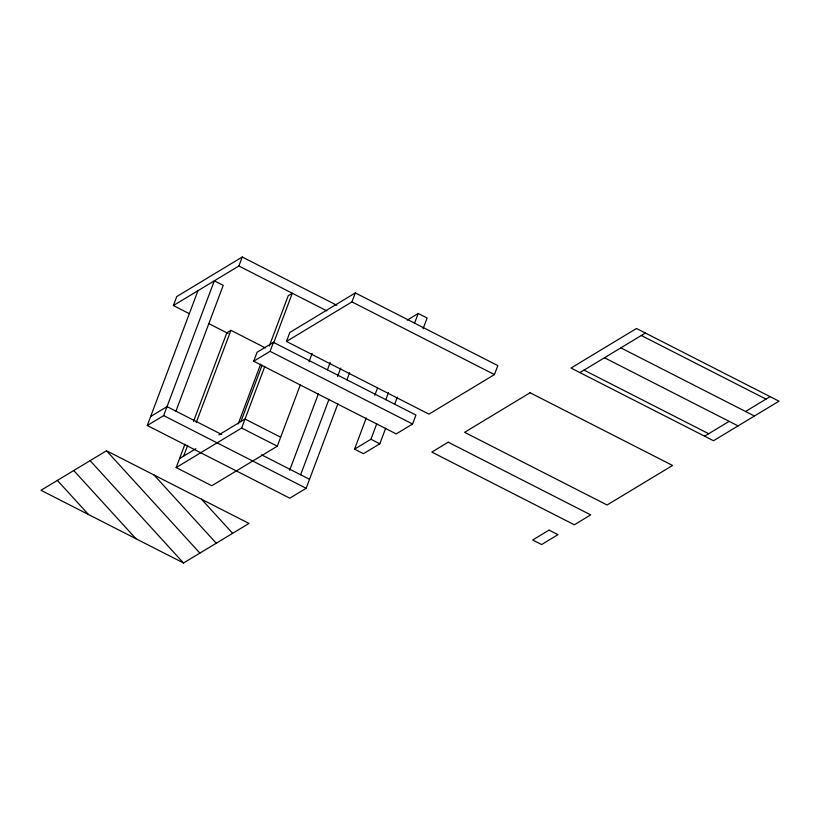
<?xml version="1.0" encoding="UTF-8"?>
<svg xmlns="http://www.w3.org/2000/svg" width="820" height="820" viewBox="0 0 820 820"><rect width="100%" height="100%" fill="white"/><g stroke="black" fill="none" stroke-linecap="round" stroke-linejoin="round"><path stroke-width="1.23" d="M189.348 313.681L173.379 305.542L176.761 296.553L242.248 257.008L336.877 305.276M337.901 403.829L306.157 488.289L289.788 498.181L147.282 425.488L197.948 290.71M147.282 425.488L163.662 415.596L214.317 280.819L223.224 285.37L175.941 411.158M173.379 305.542L238.876 265.998L242.248 257.008M300.468 384.508L277.283 446.203L211.785 485.747L176.167 467.574L184.941 444.214M193.499 421.459L226.822 332.797L230.912 330.327L265.424 347.936M183.629 456.125L187.688 445.342M196.236 422.577L230.912 330.327M253.708 361.22L257.09 352.231L273.46 342.35L415.955 415.043L412.583 424.022L396.214 433.913L253.708 361.22L270.077 351.329L273.46 342.35M238.169 423.981L260.688 364.08M240.936 421.511L262.103 365.207M269.308 346.04L288.22 295.723L292.309 293.252L273.398 343.57M176.167 467.574L241.654 428.03L264.85 366.335M286.457 341.448L289.829 332.459L355.327 292.914L497.822 365.607L494.45 374.586L428.952 414.141L286.457 341.448L351.944 301.893L355.327 292.914M309.027 361.743L312.174 353.358M289.655 470.28L318.478 393.6M327.487 369.646L330.183 362.45M300.632 474.759L328.994 399.289M337.553 376.523L340.71 368.139M346.911 379.875L349.617 372.68M385.687 428.224L379.834 443.794L363.465 453.685L354.558 449.145L366.263 417.995M374.822 395.23L377.518 388.044M354.558 449.145L370.927 439.253L376.78 423.684M385.789 399.719L388.495 392.534M414.612 323.049L418.21 313.465L427.117 318.006L423.069 328.789M394.697 404.26L397.403 397.075M150.665 416.498L167.034 406.617L221.759 434.528M106.498 450.754L41 490.298L183.506 562.991L248.993 523.447L106.498 450.754L199.875 553.1M407.294 320.056L418.21 313.465M179.539 458.595L195.908 448.704M218.837 434.866L245.036 419.04L280.655 437.214M579.914 372.587L645.401 333.033M704.605 436.189L729.164 421.357M745.534 411.476L770.093 396.644M641.312 335.503L766.003 399.114M620.842 347.864L754.441 416.017M604.473 357.756L738.072 425.898M584.004 370.117L708.695 433.718M351.944 301.893L494.45 374.586M238.876 265.998L326.821 310.862M270.077 351.329L412.583 424.022M208.721 323.572L228.103 333.453M370.927 439.253L379.834 443.794M241.654 428.03L277.283 446.203M261.652 454.885L309.54 479.31M163.662 415.596L306.157 488.289M201.494 499.216L232.624 533.328M153.996 474.985L216.244 543.219M90.118 460.635L183.506 562.991M73.749 470.526L135.997 538.76M57.369 480.417L88.498 514.529M448.212 442.195L431.832 452.086L574.338 524.779L590.707 514.888L448.212 442.195M530.079 392.759L464.581 432.314L607.087 504.997L672.574 465.452L530.079 392.759M636.494 328.492L571.007 368.047L713.502 440.729L779 401.185L636.494 328.492M549.062 530.12L532.682 540.011L541.589 544.552L557.959 534.66L549.062 530.12"/></g></svg>
